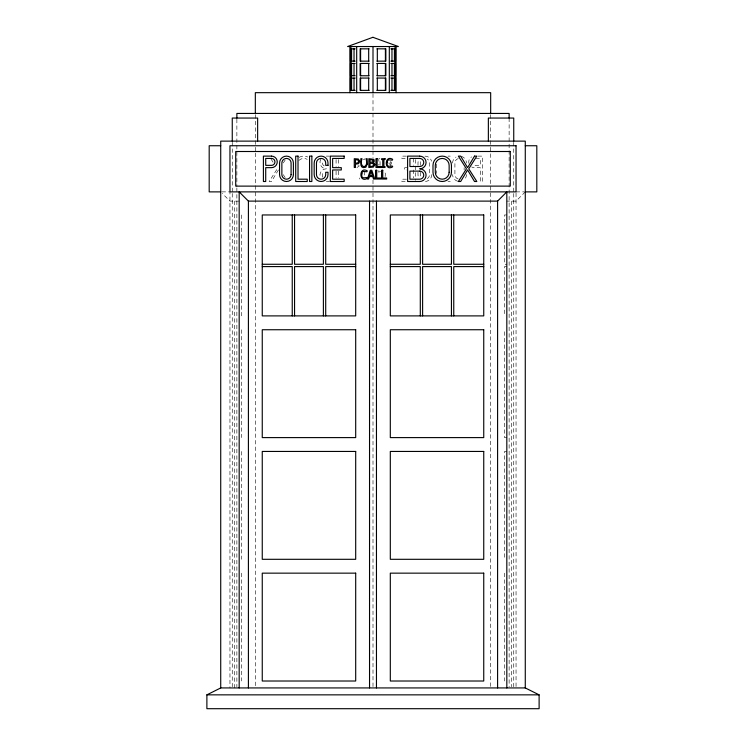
<?xml version="1.0" encoding="UTF-8"?>
<svg xmlns="http://www.w3.org/2000/svg" width="746" height="746" viewBox="0 0 746 746"><rect width="100%" height="100%" fill="white"/><g stroke="black" fill="none" stroke-linecap="round" stroke-linejoin="round"><path stroke-width="0.56" stroke-dasharray="3.73 2.8" d="M385.123 176.615L385.346 173.622L384.321 171.31M278.407 169.967L271.479 181.502L269.175 181.502L277.251 168.81M283.284 162.954L285.149 160.026M358.005 165.752L358.341 165.248M359.395 165.845L356.924 167.561M525.277 191.881L516.045 201.112L506.823 201.112M380.563 171.216L378.754 172.251L378.754 170.843L380.637 170.163M326.282 156.119L329.583 156.119M406.458 156.119L401.842 156.119L401.842 158.432L406.458 158.432M447.982 156.119L450.295 156.119M477.981 156.119L482.597 156.119L482.597 181.502L480.284 181.502L480.284 167.654L474.521 167.654A5.772 5.772 0 0 1 471.631 166.89M475.668 158.432L480.284 158.432L480.284 165.351L474.521 165.351A3.46 3.46 0 0 1 472.787 164.885M363.255 159.597L364.374 159.597L364.374 158.702M389.561 164.204L390.559 164.204L390.559 167.477M406.887 167.654L404.724 167.654L404.724 169.967L406.887 169.967M406.458 179.189L401.842 179.189L401.842 181.502L406.458 181.502M326.282 181.502L329.583 181.502M447.982 181.502L450.295 181.502M221.879 191.881L229.954 191.881L229.954 687.933M516.045 191.881L524.121 191.881M239.177 201.112L229.954 201.112L222.261 193.419M506.823 214.96L504.51 214.96L504.51 264.27L506.823 264.27M506.823 266.583L504.51 266.583L504.51 315.894M506.823 437.604L504.51 437.604L504.51 329.741M506.823 451.442L504.51 451.442L504.51 559.304M388.619 163.094L390.559 163.206L390.559 159.7M283.284 174.667L285.149 177.595M271.04 159.047L273.521 162.954M380.078 165.202L379.994 158.702L378.828 158.702L378.875 165.025M516.045 193.046L516.045 686.768M513.742 142.29L513.742 192.319M513.742 193.475L513.742 686.768M511.43 201.112L511.43 686.768M509.126 118.054L509.126 686.768M504.51 573.152L504.51 681.014M490.672 114.604L490.672 686.768M464.133 167.654L464.133 169.967M436.447 164.195L436.447 173.426M420.296 165.351L420.296 163.048A4.616 4.616 0 0 1 421.649 159.784M420.296 172.27L420.296 174.583A4.616 4.616 0 0 0 421.649 177.846M417.993 165.351L417.993 163.048A6.919 6.919 0 0 1 418.916 159.579M417.993 172.27L417.993 174.583A6.919 6.919 0 0 0 418.916 178.042M415.681 159.579L415.681 180.346M413.377 158.432L413.377 165.351M413.377 169.967L413.377 178.042M391.725 161.994L391.725 164.185M373 93.837L373 149.75M373 150.916L373 157.91M373 180.038L373 686.768M364.421 171.356L364.421 175.748M359.339 177.996L359.339 179.031M338.395 159.579L338.395 166.507M338.395 171.123L338.395 178.042M336.082 159.579L336.082 166.507M336.082 171.123L336.082 178.042M255.328 114.604L255.328 151.895M255.328 153.061L255.328 686.768M241.49 214.96L241.49 264.27M241.49 266.583L241.49 315.894M241.49 329.741L241.49 437.604M241.49 451.442L241.49 559.304M241.49 573.152L241.49 681.014M236.874 119.211L236.874 186.808M236.874 187.973L236.874 686.768M234.57 201.112L234.57 687.933M232.258 142.29L232.258 192.319M232.258 193.475L232.258 686.768M299.165 157.359A9.232 9.232 0 0 1 307.688 156.986M424.912 156.119A6.919 6.919 0 0 1 431.598 161.248M427.216 178.574A4.616 4.616 0 0 0 429.528 174.583L429.528 163.048A4.616 4.616 0 0 0 427.216 159.047M298.885 160.455A6.919 6.919 0 0 1 307.24 159.355M468.945 163.383A5.772 5.772 0 0 1 471.631 156.893M320.78 159.29A6.341 6.341 0 0 0 326.282 168.81A6.341 6.341 0 0 0 320.146 176.802M431.831 174.583A6.919 6.919 0 0 1 424.912 181.502M458.324 158.59A4.616 4.616 0 0 0 454.911 163.048L454.911 174.583A4.616 4.616 0 0 0 458.324 179.04M452.598 163.048A6.919 6.919 0 0 1 456.058 157.052M461.308 156.362A6.919 6.919 0 0 1 466.446 163.048M322.785 177.175A4.038 4.038 0 0 1 324.258 171.664M324.258 165.966A4.038 4.038 0 0 1 322.785 160.446M466.446 174.583A6.919 6.919 0 0 1 464.413 179.478M457.727 181.269A6.919 6.919 0 0 1 452.598 174.583"/><path stroke-width="1.12" d="M497.591 687.933L497.591 201.112L506.823 191.881L506.823 687.933M206.884 694.852L220.723 687.933L525.277 687.933L539.116 694.852L539.116 708.7L206.884 708.7L206.884 694.852L539.116 694.852M355.124 48.835L350.499 48.835L350.499 61.144L355.124 61.144M369.13 48.835L360.15 48.835L360.15 61.144L369.13 61.144M376.87 48.835L385.85 48.835L385.85 61.144L376.87 61.144M390.876 48.835L395.501 48.835L395.501 61.144L390.876 61.144M355.124 63.447L350.499 63.447L350.499 75.756L355.124 75.756M369.13 63.447L360.15 63.447L360.15 75.756L369.13 75.756M376.87 63.447L385.85 63.447L385.85 75.756L376.87 75.756M390.876 63.447L395.501 63.447L395.501 75.756L390.876 75.756M355.124 78.06L350.499 78.06L350.499 90.369L355.124 90.369M369.13 78.06L360.15 78.06L360.15 90.369L369.13 90.369M376.87 78.06L385.85 78.06L385.85 90.369L376.87 90.369M390.876 78.06L395.501 78.06L395.501 90.369L390.876 90.369M220.723 145.74L209.188 145.74L209.188 191.881L220.723 191.881M525.277 145.74L536.812 145.74L536.812 191.881L525.277 191.881M239.177 687.933L239.177 191.881L248.409 201.112L497.591 201.112M262.256 264.27L292.245 264.27L292.245 214.96M355.693 264.27L325.704 264.27L325.704 214.96M390.307 264.27L420.296 264.27L420.296 214.96M483.744 264.27L453.755 264.27L453.755 214.96M262.256 266.583L292.245 266.583L292.245 315.894M355.693 266.583L325.704 266.583L325.704 315.894M390.307 266.583L420.296 266.583L420.296 315.894M483.744 266.583L453.755 266.583L453.755 315.894M525.277 687.933L525.277 141.125L220.723 141.125L220.723 687.933M513.742 141.125L513.742 118.054L488.36 118.054L488.36 141.125M509.126 118.054L509.126 113.439L236.874 113.439L236.874 118.054M490.672 113.439L490.672 92.672L255.328 92.672L255.328 113.439M451.442 214.96L451.442 264.27L422.609 264.27L422.609 214.96M451.442 315.894L451.442 266.583L422.609 266.583L422.609 315.894M396.07 46.532L396.07 92.672M394.923 47.679L394.923 90.369M394.41 48.835L394.41 61.144M394.41 63.447L394.41 75.756M394.41 78.06L394.41 90.369M391.967 48.835L391.967 61.144M391.967 63.447L391.967 75.756M391.967 78.06L391.967 90.369M389.319 46.532L389.319 92.672M385.402 48.835L385.402 61.144M385.402 63.447L385.402 75.756M385.402 78.06L385.402 90.369M377.327 48.835L377.327 61.144M377.327 63.447L377.327 75.756M377.327 78.06L377.327 90.369M376.46 201.112L376.46 687.933M373 46.532L373 92.672M369.54 201.112L369.54 687.933M368.673 48.835L368.673 61.144M368.673 63.447L368.673 75.756M368.673 78.06L368.673 90.369M360.598 48.835L360.598 61.144M360.598 63.447L360.598 75.756M360.598 78.06L360.598 90.369M356.681 46.532L356.681 92.672M354.033 48.835L354.033 61.144M354.033 63.447L354.033 75.756M354.033 78.06L354.033 90.369M351.59 48.835L351.59 61.144M351.59 63.447L351.59 75.756M351.59 78.06L351.59 90.369M351.077 47.679L351.077 90.369M349.93 46.532L349.93 92.672M323.391 214.96L323.391 264.27L294.558 264.27L294.558 214.96M323.391 315.894L323.391 266.583L294.558 266.583L294.558 315.894M257.64 141.125L257.64 118.054L232.258 118.054L232.258 141.125M248.409 201.112L248.409 687.933M367.172 164.176L365.885 167.207L363.274 167.608L361.661 166.852L360.877 165.034L360.822 158.702L361.996 158.702C358.686 169.128 369.307 169.118 366.006 158.702L367.172 158.702L367.172 164.176M361.857 173.846C360.551 181.073 367.797 175.655 367.246 178.443C358.77 183.385 358.789 165.957 367.246 170.843C367.927 173.566 361.568 168.857 361.857 173.846M387.23 162.292C385.934 169.519 393.179 164.101 392.629 166.88C384.143 171.822 384.171 154.394 392.629 159.28C393.319 162.003 386.922 157.303 387.23 162.292M359.814 161.35L358.556 163.691L355.441 164.204L355.441 167.477L354.275 167.477L354.275 158.702L358.322 159.001L359.814 161.35M373.587 164.829L372.59 166.302L370.016 166.479L370.016 163.234L372.869 163.467L373.587 164.829M374.8 164.782L373.373 167.095L368.85 167.477L368.85 158.702L373.886 159.346L374.305 161.267L373.159 162.6L374.371 163.374L374.8 164.782M358.602 161.378L357.782 162.936L355.441 163.206L355.441 159.7L357.977 160.036L358.602 161.378M373.168 160.847L372.683 161.975L370.016 162.264L370.016 159.7L372.72 159.924L373.168 160.847M369.363 176.588L368.571 179.031L367.386 179.031L370.342 170.256L371.788 170.256L374.744 179.031L373.513 179.031L372.72 176.588L369.363 176.588M371.032 171.449L369.69 175.59L372.394 175.59L371.032 171.449M474.521 156.119L467.593 167.654L460.674 156.119L458.37 156.119L466.446 168.81L458.37 181.502L460.674 181.502L467.593 169.967L474.521 181.502L476.825 181.502L468.749 168.81L476.825 156.119L474.521 156.119M372.897 37.3L347.617 46.532L398.383 46.532L372.925 37.3M516.045 145.74L229.954 145.74L229.954 191.881L516.045 191.881L516.045 145.74M510.283 151.503L235.717 151.503L235.717 186.118L510.283 186.118L510.283 151.503M271.479 156.119L263.403 156.119L263.403 181.502L265.716 181.502L265.716 167.654L271.479 167.654A5.772 5.772 0 0 0 277.251 161.891A5.772 5.772 0 0 0 271.479 156.119M298.018 156.119L295.705 156.119L295.705 181.502L307.24 181.502L307.24 179.189L298.018 179.189L298.018 156.119M311.856 156.119L309.553 156.119L309.553 181.502L311.856 181.502L311.856 156.119M344.158 156.119L330.319 156.119L330.319 181.502L344.158 181.502L344.158 179.189L332.623 179.189L332.623 169.967L341.276 169.967L341.276 167.654L332.623 167.654L332.623 158.432L344.158 158.432L344.158 156.119M419.718 156.119L407.605 156.119L407.605 181.502L419.718 181.502A6.341 6.341 0 0 0 426.069 175.161A6.341 6.341 0 0 0 419.718 168.81A6.341 6.341 0 0 0 426.069 162.469A6.341 6.341 0 0 0 419.718 156.119M271.479 158.432L265.716 158.432L265.716 165.351L271.479 165.351A3.46 3.46 0 0 0 274.948 161.891A3.46 3.46 0 0 0 271.479 158.432M419.718 158.432L409.918 158.432L409.918 166.507L419.718 166.507A4.038 4.038 0 0 0 423.756 162.469A4.038 4.038 0 0 0 419.718 158.432M377.131 158.702L375.956 158.702L375.956 167.477L381.047 167.477L381.047 166.442L377.131 166.442L377.131 158.702M385.029 158.702L381.626 158.702L381.626 159.597L382.745 159.597L382.745 166.582L381.626 166.582L381.626 167.477L385.029 167.477L385.029 166.582L383.91 166.582L383.91 159.597L385.029 159.597L385.029 158.702M328.007 165.351L325.704 165.351L325.704 163.048A4.616 4.616 0 0 0 321.088 158.432A4.616 4.616 0 0 0 316.472 163.048L316.472 174.583A4.616 4.616 0 0 0 321.088 179.189A4.616 4.616 0 0 0 325.704 174.583L325.704 172.27L328.007 172.27L328.007 174.583A6.919 6.919 0 0 1 321.088 181.502A6.919 6.919 0 0 1 314.169 174.583L314.169 163.048A6.919 6.919 0 0 1 321.088 156.119A6.919 6.919 0 0 1 328.007 163.048L328.007 165.351M376.739 170.256L375.574 170.256L375.574 179.031L380.656 179.031L380.656 177.996L376.739 177.996L376.739 170.256M382.745 170.256L381.579 170.256L381.579 179.031L386.661 179.031L386.661 177.996L382.745 177.996L382.745 170.256M419.718 171.123L409.918 171.123L409.918 179.189L419.718 179.189A4.038 4.038 0 0 0 423.756 175.161A4.038 4.038 0 0 0 419.718 171.123M355.693 214.96L262.256 214.96L262.256 315.894L355.693 315.894L355.693 214.96M483.744 214.96L390.307 214.96L390.307 315.894L483.744 315.894L483.744 214.96M355.693 329.741L262.256 329.741L262.256 437.604L355.693 437.604L355.693 329.741M483.744 329.741L390.307 329.741L390.307 437.604L483.744 437.604L483.744 329.741M355.693 451.442L262.256 451.442L262.256 559.304L355.693 559.304L355.693 451.442M483.744 451.442L390.307 451.442L390.307 559.304L483.744 559.304L483.744 451.442M355.693 573.152L262.256 573.152L262.256 681.014L355.693 681.014L355.693 573.152M483.744 573.152L390.307 573.152L390.307 681.014L483.744 681.014L483.744 573.152M451.442 172.27L451.442 165.351A9.232 9.232 0 0 0 442.219 156.119A9.232 9.232 0 0 0 432.988 165.351L432.988 172.27A9.232 9.232 0 0 0 442.219 181.502A9.232 9.232 0 0 0 451.442 172.27M449.139 172.27L449.139 165.351A6.919 6.919 0 0 0 442.219 158.432A6.919 6.919 0 0 0 435.291 165.351L435.291 172.27A6.919 6.919 0 0 0 442.219 179.189A6.919 6.919 0 0 0 449.139 172.27M293.402 174.583L293.402 163.048A6.919 6.919 0 0 0 286.483 156.119A6.919 6.919 0 0 0 279.554 163.048L279.554 174.583A6.919 6.919 0 0 0 286.483 181.502A6.919 6.919 0 0 0 293.402 174.583M291.089 174.583L291.089 163.048A4.616 4.616 0 0 0 286.483 158.432A4.616 4.616 0 0 0 281.867 163.048L281.867 174.583A4.616 4.616 0 0 0 286.483 179.189A4.616 4.616 0 0 0 291.089 174.583"/></g></svg>
